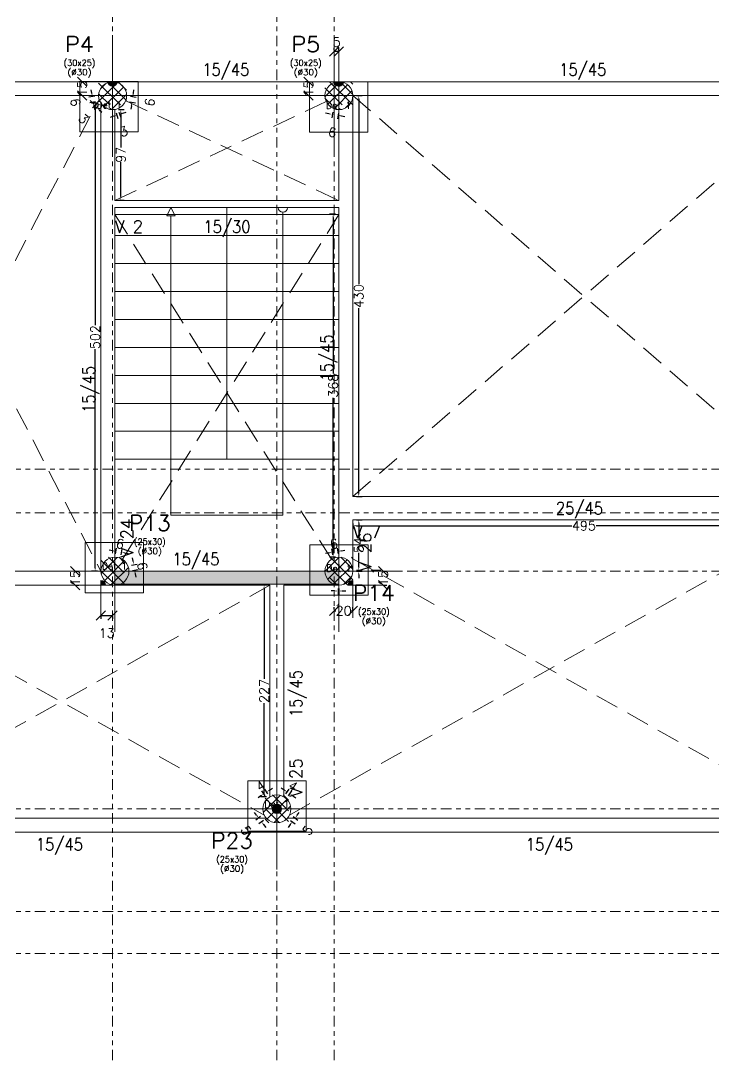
# Model space of a CAD drawing. Header units: metres. Extents: x 0 to 84, y 0 to 59.4.
# Drawn here: x 33.15 to 47.99, y 17 to 39.29 of the extents above; entities that cross this region are included whole.
import ezdxf
from ezdxf.enums import TextEntityAlignment as Align

# ---------------------------------------------------------------- set-up
doc = ezdxf.new("R2010")
doc.units = ezdxf.units.M
doc.linetypes.add('CYPE_RAYAPUNTOPUNTO', pattern=[0.45, 0.225, -0.075, 0, -0.075, 0, -0.075])
doc.linetypes.add('TRAZO_HUECO', pattern=[0.75, 0.5, -0.25])
doc.layers.get('0').update_dxf_attribs({"lineweight": 0})
for name, color, linetype, lineweight in [('COTA_COTAS', 2, 'Continuous', 0), ('COTA_FORMAS', 3, 'CYPE_RAYAPUNTOPUNTO', 0), ('COTA_TEXTO', 2, 'Continuous', 0), ('CSM_AREA', 5, 'Continuous', 0), ('CSM_LINHAS', 1, 'Continuous', 0), ('ESC_CONTORNO_DA_ESCADA', 3, 'Continuous', 0), ('ESC_DEGRAU', 2, 'Continuous', 0), ('ESC_GEOMETRIA_APOIO', 2, 'Continuous', 0), ('ESC_LINHA_CENTRAL', 9, 'Continuous', 0), ('LJ_SIMB_ABER', 7, 'Continuous', 0), ('PILAR_BETAO', 2, 'Continuous', 20), ('PILAR_DIM', 4, 'Continuous', 20), ('PILAR_EIXOS', 1, 'Continuous', 0), ('PILAR_HACH', 4, 'Continuous', 0), ('PILAR_REF', 3, 'Continuous', 20), ('PONTO_FIXO', 1, 'Continuous', 0), ('VIG_DIM_VIGAS', 3, 'Continuous', 15), ('VIG_FACES', 5, 'Continuous', 9), ('VIG_REF_VIGAS', 3, 'Continuous', 15)]:
    doc.layers.add(name, color=color, linetype=linetype, lineweight=lineweight)
doc.styles.add('CYPETXT', font='', dxfattribs={"height": 0.2})
doc.styles.add('CYPETXT_0.3', font='', dxfattribs={"height": 0.2})
doc.styles.get('CYPETXT').set_extended_font_data('romans')
doc.styles.get('CYPETXT_0.3').set_extended_font_data('romans')
doc.dimstyles.new('cype_arrow', dxfattribs={"dimtxt": 0.18, "dimasz": 0.075, "dimexe": 0.075, "dimexo": 0.075, "dimgap": 0, "dimtad": 0, "dimdec": 4, "dimzin": 0, "dimdsep": 46, "dimtxsty": 'CYPETXT_0.3', "dimcen": 0.09, "dimadec": 0, "dimazin": 0, "dimtfac": 1, "dimtdec": 4, "dimtofl": 0, "dimtmove": 2, "dimatfit": 3, "dimfxl": 1, "dimtolj": 1, "dimtzin": 0, "dimarcsym": 0})
doc.dimstyles.new('cype_oblique', dxfattribs={"dimtxt": 0.18, "dimasz": 0.18, "dimexe": 0.075, "dimexo": 0.075, "dimgap": 0, "dimtad": 0, "dimdec": 4, "dimzin": 0, "dimdsep": 46, "dimtxsty": 'CYPETXT_0.3', "dimblk": 'OBLIQUE', "dimtsz": 0.1, "dimcen": 0.09, "dimadec": 0, "dimazin": 0, "dimtfac": 1, "dimtdec": 4, "dimtofl": 0, "dimtmove": 2, "dimatfit": 3, "dimfxl": 1, "dimtolj": 1, "dimtzin": 0, "dimarcsym": 0})

# ---------------------------------------------------------------- blocks, each defined once
blk = doc.blocks.new('Eixos do pilar')
at = {"layer": 'PILAR_EIXOS'}
for p, q in [((0, -0.5), (0, 0.5)), ((-0.5, 0), (0.5, 0))]:
    blk.add_line(p, q, dxfattribs=at)
blk = doc.blocks.new('*D33')
at = {"layer": 'COTA_TEXTO', "color": 0, "lineweight": -2, "transparency": 16777216}
for p, q in [((35.112, 27.924), (35.038, 27.936)), ((35.177, 27.862), (35.198, 27.985)), ((35.297, 27.842), (35.318, 27.965)), ((35.38, 27.879), (35.454, 27.867))]:
    blk.add_line(p, q, dxfattribs=at)
at = {"layer": 'COTA_TEXTO', "color": 0, "transparency": 16777216}
for points in [[(35.114, 27.936), (35.11, 27.911), (35.186, 27.911)], [(35.382, 27.891), (35.377, 27.867), (35.306, 27.891)]]:
    blk.add_solid(points, dxfattribs=at)
at = {"layer": 'Defpoints', "color": 0, "transparency": 16777216}
for p in [(35.306, 27.891), (35.165, 27.788), (35.285, 27.768)]:
    blk.add_point(p, dxfattribs=at)
at = {"layer": 'COTA_TEXTO', "color": 0, "transparency": 16777216, "insert": (35.274, 28.075), "char_height": 0.2, "attachment_point": 5, "rotation": 350.5377, "style": 'CYPETXT_0.3'}
blk.add_mtext('\\A1;6', dxfattribs=at)
blk = doc.blocks.new('*D34')
at = {"layer": 'COTA_TEXTO', "color": 0, "lineweight": -2, "transparency": 16777216}
for p, q in [((35.556, 27.702), (35.544, 27.776)), ((35.519, 27.62), (35.642, 27.641)), ((35.539, 27.5), (35.662, 27.521)), ((35.601, 27.434), (35.613, 27.36))]:
    blk.add_line(p, q, dxfattribs=at)
at = {"layer": 'COTA_TEXTO', "color": 0, "transparency": 16777216}
for points in [[(35.568, 27.704), (35.544, 27.7), (35.568, 27.628)], [(35.613, 27.437), (35.588, 27.432), (35.588, 27.508)]]:
    blk.add_solid(points, dxfattribs=at)
at = {"layer": 'Defpoints', "color": 0, "transparency": 16777216}
for p in [(35.445, 27.608), (35.465, 27.488), (35.588, 27.508)]:
    blk.add_point(p, dxfattribs=at)
at = {"layer": 'COTA_TEXTO', "color": 0, "transparency": 16777216, "insert": (35.752, 27.597), "char_height": 0.2, "attachment_point": 5, "rotation": 279.4623, "style": 'CYPETXT_0.3'}
blk.add_mtext('\\A1;6', dxfattribs=at)
blk = doc.blocks.new('*D35')
at = {"layer": 'COTA_TEXTO', "color": 0, "lineweight": -2, "transparency": 16777216}
for p, q in [((39.75, 27.879), (39.676, 27.867)), ((39.833, 27.842), (39.812, 27.965)), ((39.953, 27.862), (39.932, 27.985)), ((40.018, 27.924), (40.092, 27.936))]:
    blk.add_line(p, q, dxfattribs=at)
at = {"layer": 'COTA_TEXTO', "color": 0, "transparency": 16777216}
for points in [[(39.748, 27.891), (39.753, 27.867), (39.824, 27.891)], [(40.016, 27.936), (40.02, 27.911), (39.944, 27.911)]]:
    blk.add_solid(points, dxfattribs=at)
at = {"layer": 'Defpoints', "color": 0, "transparency": 16777216}
for p in [(39.944, 27.911), (39.845, 27.768), (39.965, 27.788)]:
    blk.add_point(p, dxfattribs=at)
at = {"layer": 'COTA_TEXTO', "color": 0, "transparency": 16777216, "insert": (39.856, 28.075), "char_height": 0.2, "attachment_point": 5, "rotation": 9.4623, "style": 'CYPETXT_0.3'}
blk.add_mtext('\\A1;6', dxfattribs=at)
blk = doc.blocks.new('*D36')
at = {"layer": 'COTA_TEXTO', "color": 0, "lineweight": -2, "transparency": 16777216}
for p, q in [((39.89, 35.148), (39.765, 35.148)), ((39.84, 35.073), (39.84, 31.728)), ((39.84, 27.863), (39.84, 31.207)), ((39.89, 27.788), (39.765, 27.788))]:
    blk.add_line(p, q, dxfattribs=at)
at = {"layer": 'COTA_TEXTO', "color": 0, "transparency": 16777216}
for points in [[(39.828, 35.073), (39.853, 35.073), (39.84, 35.148)], [(39.828, 27.863), (39.853, 27.863), (39.84, 27.788)]]:
    blk.add_solid(points, dxfattribs=at)
at = {"layer": 'Defpoints', "color": 0, "transparency": 16777216}
for p in [(39.84, 35.148), (39.965, 35.148), (39.965, 27.788)]:
    blk.add_point(p, dxfattribs=at)
at = {"layer": 'COTA_TEXTO', "color": 0, "transparency": 16777216, "insert": (39.84, 31.468), "char_height": 0.2, "attachment_point": 5, "rotation": 90, "style": 'CYPETXT_0.3'}
blk.add_mtext('\\A1;368', dxfattribs=at)
blk = doc.blocks.new('*D61')
at = {"layer": 'COTA_TEXTO', "color": 0, "lineweight": -2, "transparency": 16777216}
for p, q in [((38.2, 22.253), (38.155, 22.313)), ((38.285, 22.223), (38.185, 22.148)), ((38.345, 22.143), (38.245, 22.068)), ((38.35, 22.053), (38.395, 21.993))]:
    blk.add_line(p, q, dxfattribs=at)
at = {"layer": 'COTA_TEXTO', "color": 0, "transparency": 16777216}
for points in [[(38.21, 22.26), (38.19, 22.245), (38.245, 22.193)], [(38.36, 22.06), (38.34, 22.045), (38.305, 22.113)]]:
    blk.add_solid(points, dxfattribs=at)
at = {"layer": 'Defpoints', "color": 0, "transparency": 16777216}
for p in [(38.245, 22.193), (38.345, 22.268), (38.405, 22.188)]:
    blk.add_point(p, dxfattribs=at)
at = {"layer": 'COTA_TEXTO', "color": 0, "transparency": 16777216, "insert": (37.973, 21.926), "char_height": 0.2, "attachment_point": 5, "rotation": 306.8699, "style": 'CYPETXT_0.3'}
blk.add_mtext('\\A1;5', dxfattribs=at)
blk = doc.blocks.new('*D62')
at = {"layer": 'COTA_TEXTO', "color": 0, "lineweight": -2, "transparency": 16777216}
for p, q in [((38.383, 22.67), (38.314, 22.774)), ((38.443, 22.71), (38.374, 22.814)), ((38.478, 22.794), (38.54, 22.835)), ((38.293, 22.67), (38.231, 22.629))]:
    blk.add_line(p, q, dxfattribs=at)
at = {"layer": 'COTA_TEXTO', "color": 0, "transparency": 16777216}
for points in [[(38.471, 22.804), (38.485, 22.783), (38.416, 22.752)], [(38.286, 22.681), (38.3, 22.66), (38.356, 22.712)]]:
    blk.add_solid(points, dxfattribs=at)
at = {"layer": 'Defpoints', "color": 0, "transparency": 16777216}
for p in [(38.416, 22.752), (38.425, 22.608), (38.485, 22.648)]:
    blk.add_point(p, dxfattribs=at)
at = {"layer": 'COTA_TEXTO', "color": 0, "transparency": 16777216, "insert": (38.289, 22.878), "char_height": 0.2, "attachment_point": 5, "rotation": 33.6901, "style": 'CYPETXT_0.3'}
blk.add_mtext('\\A1;4', dxfattribs=at)
blk = doc.blocks.new('*D63')
at = {"layer": 'COTA_TEXTO', "color": 0, "lineweight": -2, "transparency": 16777216}
for p, q in [((38.41, 27.188), (38.285, 27.188)), ((38.36, 27.113), (38.36, 25.181)), ((38.36, 22.723), (38.36, 24.655)), ((38.41, 22.648), (38.285, 22.648))]:
    blk.add_line(p, q, dxfattribs=at)
at = {"layer": 'COTA_TEXTO', "color": 0, "transparency": 16777216}
for points in [[(38.348, 27.113), (38.373, 27.113), (38.36, 27.188)], [(38.348, 22.723), (38.373, 22.723), (38.36, 22.648)]]:
    blk.add_solid(points, dxfattribs=at)
at = {"layer": 'Defpoints', "color": 0, "transparency": 16777216}
for p in [(38.36, 27.188), (38.485, 27.188), (38.485, 22.648)]:
    blk.add_point(p, dxfattribs=at)
at = {"layer": 'COTA_TEXTO', "color": 0, "transparency": 16777216, "insert": (38.36, 24.918), "char_height": 0.2, "attachment_point": 5, "rotation": 90, "style": 'CYPETXT_0.3'}
blk.add_mtext('\\A1;227', dxfattribs=at)
blk = doc.blocks.new('*D64')
at = {"layer": 'COTA_TEXTO', "color": 0, "lineweight": -2, "transparency": 16777216}
for p, q in [((40.39, 27.582895), (40.39, 27.657895)), ((40.34, 27.507895), (40.465, 27.507895)), ((40.34, 27.487895), (40.465, 27.487895)), ((40.39, 27.412895), (40.39, 27.337895))]:
    blk.add_line(p, q, dxfattribs=at)
at = {"layer": 'COTA_TEXTO', "color": 0, "transparency": 16777216}
for points in [[(40.3775, 27.582895), (40.4025, 27.582895), (40.39, 27.507895)], [(40.3775, 27.412895), (40.4025, 27.412895), (40.39, 27.487895)]]:
    blk.add_solid(points, dxfattribs=at)
at = {"layer": 'Defpoints', "color": 0, "transparency": 16777216}
for p in [(40.265, 27.507895), (40.265, 27.487895), (40.39, 27.487895)]:
    blk.add_point(p, dxfattribs=at)
at = {"layer": 'COTA_TEXTO', "color": 0, "transparency": 16777216, "insert": (40.765, 27.497895), "char_height": 0.2, "attachment_point": 5, "rotation": 90, "style": 'CYPETXT_0.3'}
blk.add_mtext('\\A1;1', dxfattribs=at)
blk = doc.blocks.new('*D65')
at = {"layer": 'COTA_TEXTO', "color": 0, "lineweight": -2, "transparency": 16777216}
for p, q in [((39.87, 27.062895), (39.795, 27.062895)), ((39.945, 27.112895), (39.945, 26.987895)), ((39.965, 27.112895), (39.965, 26.987895)), ((40.04, 27.062895), (40.115, 27.062895))]:
    blk.add_line(p, q, dxfattribs=at)
at = {"layer": 'COTA_TEXTO', "color": 0, "transparency": 16777216}
for points in [[(39.87, 27.075395), (39.87, 27.050395), (39.945, 27.062895)], [(40.04, 27.075395), (40.04, 27.050395), (39.965, 27.062895)]]:
    blk.add_solid(points, dxfattribs=at)
at = {"layer": 'Defpoints', "color": 0, "transparency": 16777216}
for p in [(39.945, 27.187895), (39.945, 27.062895), (39.965, 27.187895)]:
    blk.add_point(p, dxfattribs=at)
at = {"layer": 'COTA_TEXTO', "color": 0, "transparency": 16777216, "insert": (39.955, 26.687895), "char_height": 0.2, "attachment_point": 5, "style": 'CYPETXT_0.3'}
blk.add_mtext('\\A1;1', dxfattribs=at)
blk = doc.blocks.new('*D66')
at = {"layer": 'COTA_TEXTO', "color": 0, "lineweight": -2, "transparency": 16777216}
for p, q in [((38.792, 22.794), (38.73, 22.835)), ((38.827, 22.71), (38.896, 22.814)), ((38.887, 22.67), (38.956, 22.774)), ((38.977, 22.67), (39.039, 22.629))]:
    blk.add_line(p, q, dxfattribs=at)
at = {"layer": 'COTA_TEXTO', "color": 0, "transparency": 16777216}
for points in [[(38.799, 22.804), (38.785, 22.783), (38.854, 22.752)], [(38.984, 22.681), (38.97, 22.66), (38.914, 22.712)]]:
    blk.add_solid(points, dxfattribs=at)
at = {"layer": 'Defpoints', "color": 0, "transparency": 16777216}
for p in [(38.785, 22.648), (38.845, 22.608), (38.914, 22.712)]:
    blk.add_point(p, dxfattribs=at)
at = {"layer": 'COTA_TEXTO', "color": 0, "transparency": 16777216, "insert": (38.981, 22.878), "char_height": 0.2, "attachment_point": 5, "rotation": 326.3099, "style": 'CYPETXT_0.3'}
blk.add_mtext('\\A1;4', dxfattribs=at)
blk = doc.blocks.new('*D67')
at = {"layer": 'COTA_TEXTO', "color": 0, "lineweight": -2, "transparency": 16777216}
for p, q in [((39.07, 22.253), (39.115, 22.313)), ((38.925, 22.143), (39.025, 22.068)), ((38.985, 22.223), (39.085, 22.148)), ((38.92, 22.053), (38.875, 21.993))]:
    blk.add_line(p, q, dxfattribs=at)
at = {"layer": 'COTA_TEXTO', "color": 0, "transparency": 16777216}
for points in [[(38.91, 22.06), (38.93, 22.045), (38.965, 22.113)], [(39.06, 22.26), (39.08, 22.245), (39.025, 22.193)]]:
    blk.add_solid(points, dxfattribs=at)
at = {"layer": 'Defpoints', "color": 0, "transparency": 16777216}
for p in [(38.865, 22.188), (38.925, 22.268), (38.965, 22.113)]:
    blk.add_point(p, dxfattribs=at)
at = {"layer": 'COTA_TEXTO', "color": 0, "transparency": 16777216, "insert": (39.297, 21.926), "char_height": 0.2, "attachment_point": 5, "rotation": 53.1301, "style": 'CYPETXT_0.3'}
blk.add_mtext('\\A1;5', dxfattribs=at)
blk = doc.blocks.new('*D68')
at = {"layer": 'COTA_TEXTO', "color": 0, "lineweight": -2, "transparency": 16777216}
for p, q in [((40.265, 28.513), (40.265, 28.388)), ((40.34, 28.463), (44.953, 28.463)), ((50.09, 28.463), (45.477, 28.463)), ((50.165, 28.513), (50.165, 28.388))]:
    blk.add_line(p, q, dxfattribs=at)
at = {"layer": 'COTA_TEXTO', "color": 0, "transparency": 16777216}
for points in [[(40.34, 28.475), (40.34, 28.45), (40.265, 28.463)], [(50.09, 28.475), (50.09, 28.45), (50.165, 28.463)]]:
    blk.add_solid(points, dxfattribs=at)
at = {"layer": 'Defpoints', "color": 0, "transparency": 16777216}
for p in [(40.265, 28.588), (50.165, 28.588), (40.265, 28.463)]:
    blk.add_point(p, dxfattribs=at)
at = {"layer": 'COTA_TEXTO', "color": 0, "transparency": 16777216, "insert": (45.215, 28.463), "char_height": 0.2, "attachment_point": 5, "style": 'CYPETXT_0.3'}
blk.add_mtext('\\A1;495', dxfattribs=at)
blk = doc.blocks.new('*D69')
at = {"layer": 'COTA_TEXTO', "color": 0, "lineweight": -2, "transparency": 16777216}
for p, q in [((40.34, 28.588), (40.465, 28.588)), ((40.39, 28.513), (40.39, 28.216)), ((40.39, 27.583), (40.39, 27.88)), ((40.34, 27.508), (40.465, 27.508))]:
    blk.add_line(p, q, dxfattribs=at)
at = {"layer": 'COTA_TEXTO', "color": 0, "transparency": 16777216}
for points in [[(40.378, 28.513), (40.403, 28.513), (40.39, 28.588)], [(40.378, 27.583), (40.403, 27.583), (40.39, 27.508)]]:
    blk.add_solid(points, dxfattribs=at)
at = {"layer": 'Defpoints', "color": 0, "transparency": 16777216}
for p in [(40.265, 28.588), (40.265, 27.508), (40.39, 27.508)]:
    blk.add_point(p, dxfattribs=at)
at = {"layer": 'COTA_TEXTO', "color": 0, "transparency": 16777216, "insert": (40.39, 28.048), "char_height": 0.2, "attachment_point": 5, "rotation": 90, "style": 'CYPETXT_0.3'}
blk.add_mtext('\\A1;54', dxfattribs=at)
blk = doc.blocks.new('*D105')
at = {"layer": 'COTA_TEXTO', "color": 0, "lineweight": -2, "transparency": 16777216}
for p, q in [((34.684, 37.533), (34.631, 37.586)), ((34.772, 37.515), (34.684, 37.426)), ((34.812, 37.475), (34.724, 37.386)), ((34.83, 37.386), (34.883, 37.333))]:
    blk.add_line(p, q, dxfattribs=at)
at = {"layer": 'COTA_TEXTO', "color": 0, "transparency": 16777216}
for points in [[(34.692, 37.541), (34.675, 37.524), (34.737, 37.48)], [(34.838, 37.395), (34.821, 37.378), (34.777, 37.44)]]:
    blk.add_solid(points, dxfattribs=at)
at = {"layer": 'Defpoints', "color": 0, "transparency": 16777216}
for p in [(34.737, 37.48), (34.825, 37.568), (34.865, 37.528)]:
    blk.add_point(p, dxfattribs=at)
at = {"layer": 'COTA_TEXTO', "color": 0, "transparency": 16777216, "insert": (34.489, 37.192), "char_height": 0.2, "attachment_point": 5, "rotation": 315, "style": 'CYPETXT_0.3'}
blk.add_mtext('\\A1;3', dxfattribs=at)
blk = doc.blocks.new('*D106')
at = {"layer": 'COTA_TEXTO', "color": 0, "lineweight": -2, "transparency": 16777216}
for p, q in [((34.669, 37.741), (34.657, 37.815)), ((34.731, 37.676), (34.608, 37.655)), ((34.751, 37.556), (34.628, 37.535)), ((34.714, 37.473), (34.726, 37.399))]:
    blk.add_line(p, q, dxfattribs=at)
at = {"layer": 'COTA_TEXTO', "color": 0, "transparency": 16777216}
for points in [[(34.682, 37.743), (34.657, 37.739), (34.682, 37.667)], [(34.726, 37.475), (34.702, 37.471), (34.702, 37.547)]]:
    blk.add_solid(points, dxfattribs=at)
at = {"layer": 'Defpoints', "color": 0, "transparency": 16777216}
for p in [(34.805, 37.688), (34.682, 37.667), (34.825, 37.568)]:
    blk.add_point(p, dxfattribs=at)
at = {"layer": 'COTA_TEXTO', "color": 0, "transparency": 16777216, "insert": (34.319, 37.545), "char_height": 0.2, "attachment_point": 5, "rotation": 279.4623, "style": 'CYPETXT_0.3'}
blk.add_mtext('\\A1;6', dxfattribs=at)
blk = doc.blocks.new('*D109')
at = {"layer": 'COTA_TEXTO', "color": 0, "lineweight": -2, "transparency": 16777216}
for p, q in [((34.79, 37.528), (34.665, 37.528)), ((34.74, 37.453), (34.74, 32.767)), ((34.74, 27.563), (34.74, 32.248)), ((34.79, 27.488), (34.665, 27.488))]:
    blk.add_line(p, q, dxfattribs=at)
at = {"layer": 'COTA_TEXTO', "color": 0, "transparency": 16777216}
for points in [[(34.728, 37.453), (34.753, 37.453), (34.74, 37.528)], [(34.728, 27.563), (34.753, 27.563), (34.74, 27.488)]]:
    blk.add_solid(points, dxfattribs=at)
at = {"layer": 'Defpoints', "color": 0, "transparency": 16777216}
for p in [(34.74, 37.528), (34.865, 37.528), (34.865, 27.488)]:
    blk.add_point(p, dxfattribs=at)
at = {"layer": 'COTA_TEXTO', "color": 0, "transparency": 16777216, "insert": (34.74, 32.508), "char_height": 0.2, "attachment_point": 5, "rotation": 90, "style": 'CYPETXT_0.3'}
blk.add_mtext('\\A1;502', dxfattribs=at)
blk = doc.blocks.new('*D110')
at = {"layer": 'COTA_TEXTO', "color": 0, "lineweight": -2, "transparency": 16777216}
for p, q in [((35.561, 37.741), (35.573, 37.815)), ((35.479, 37.556), (35.602, 37.535)), ((35.499, 37.676), (35.622, 37.655)), ((35.516, 37.473), (35.504, 37.399))]:
    blk.add_line(p, q, dxfattribs=at)
at = {"layer": 'COTA_TEXTO', "color": 0, "transparency": 16777216}
for points in [[(35.548, 37.743), (35.573, 37.739), (35.548, 37.667)], [(35.504, 37.475), (35.528, 37.471), (35.528, 37.547)]]:
    blk.add_solid(points, dxfattribs=at)
at = {"layer": 'Defpoints', "color": 0, "transparency": 16777216}
for p in [(35.425, 37.688), (35.405, 37.568), (35.528, 37.547)]:
    blk.add_point(p, dxfattribs=at)
at = {"layer": 'COTA_TEXTO', "color": 0, "transparency": 16777216, "insert": (35.911, 37.545), "char_height": 0.2, "attachment_point": 5, "rotation": 80.5377, "style": 'CYPETXT_0.3'}
blk.add_mtext('\\A1;6', dxfattribs=at)
blk = doc.blocks.new('*D111')
at = {"layer": 'COTA_TEXTO', "color": 0, "lineweight": -2, "transparency": 16777216}
for p, q in [((35.133, 37.246), (35.062, 37.222)), ((35.189, 37.317), (35.228, 37.198)), ((35.249, 37.337), (35.288, 37.218)), ((35.336, 37.313), (35.407, 37.337))]:
    blk.add_line(p, q, dxfattribs=at)
at = {"layer": 'COTA_TEXTO', "color": 0, "transparency": 16777216}
for points in [[(35.129, 37.257), (35.137, 37.234), (35.205, 37.269)], [(35.332, 37.325), (35.34, 37.301), (35.265, 37.289)]]:
    blk.add_solid(points, dxfattribs=at)
at = {"layer": 'Defpoints', "color": 0, "transparency": 16777216}
for p in [(35.165, 37.388), (35.205, 37.269), (35.225, 37.408)]:
    blk.add_point(p, dxfattribs=at)
at = {"layer": 'COTA_TEXTO', "color": 0, "transparency": 16777216, "insert": (35.354, 36.921), "char_height": 0.2, "attachment_point": 5, "rotation": 18.4349, "style": 'CYPETXT_0.3'}
blk.add_mtext('\\A1;3', dxfattribs=at)
blk = doc.blocks.new('*D112')
at = {"layer": 'COTA_TEXTO', "color": 0, "lineweight": -2, "transparency": 16777216}
for p, q in [((39.75, 37.297), (39.676, 37.309)), ((39.833, 37.334), (39.812, 37.211)), ((39.953, 37.314), (39.932, 37.191)), ((40.018, 37.252), (40.092, 37.24))]:
    blk.add_line(p, q, dxfattribs=at)
at = {"layer": 'COTA_TEXTO', "color": 0, "transparency": 16777216}
for points in [[(39.753, 37.309), (39.748, 37.285), (39.824, 37.285)], [(40.02, 37.265), (40.016, 37.24), (39.944, 37.265)]]:
    blk.add_solid(points, dxfattribs=at)
at = {"layer": 'Defpoints', "color": 0, "transparency": 16777216}
for p in [(39.824, 37.285), (39.845, 37.408), (39.965, 37.388)]:
    blk.add_point(p, dxfattribs=at)
at = {"layer": 'COTA_TEXTO', "color": 0, "transparency": 16777216, "insert": (39.822, 36.902), "char_height": 0.2, "attachment_point": 5, "rotation": 350.5377, "style": 'CYPETXT_0.3'}
blk.add_mtext('\\A1;6', dxfattribs=at)
blk = doc.blocks.new('*D113')
at = {"layer": 'COTA_TEXTO', "color": 0, "lineweight": -2, "transparency": 16777216}
for p, q in [((35.24, 37.388), (35.365, 37.388)), ((35.29, 37.313), (35.29, 36.578)), ((35.29, 35.523), (35.29, 36.258)), ((35.24, 35.448), (35.365, 35.448))]:
    blk.add_line(p, q, dxfattribs=at)
at = {"layer": 'COTA_TEXTO', "color": 0, "transparency": 16777216}
for points in [[(35.278, 37.313), (35.303, 37.313), (35.29, 37.388)], [(35.278, 35.523), (35.303, 35.523), (35.29, 35.448)]]:
    blk.add_solid(points, dxfattribs=at)
at = {"layer": 'Defpoints', "color": 0, "transparency": 16777216}
for p in [(35.165, 37.388), (35.165, 35.448), (35.29, 35.448)]:
    blk.add_point(p, dxfattribs=at)
at = {"layer": 'COTA_TEXTO', "color": 0, "transparency": 16777216, "insert": (35.29, 36.418), "char_height": 0.2, "attachment_point": 5, "rotation": 90, "style": 'CYPETXT_0.3'}
blk.add_mtext('\\A1;97', dxfattribs=at)
blk = doc.blocks.new('*D116')
at = {"layer": 'COTA_TEXTO', "color": 0, "lineweight": -2, "transparency": 16777216}
for p, q in [((40.34, 37.688), (40.465, 37.688)), ((40.39, 37.613), (40.39, 33.65)), ((40.39, 29.163), (40.39, 33.126)), ((40.34, 29.088), (40.465, 29.088))]:
    blk.add_line(p, q, dxfattribs=at)
at = {"layer": 'COTA_TEXTO', "color": 0, "transparency": 16777216}
for points in [[(40.378, 37.613), (40.403, 37.613), (40.39, 37.688)], [(40.378, 29.163), (40.403, 29.163), (40.39, 29.088)]]:
    blk.add_solid(points, dxfattribs=at)
at = {"layer": 'Defpoints', "color": 0, "transparency": 16777216}
for p in [(40.265, 37.688), (40.265, 29.088), (40.39, 29.088)]:
    blk.add_point(p, dxfattribs=at)
at = {"layer": 'COTA_TEXTO', "color": 0, "transparency": 16777216, "insert": (40.39, 33.388), "char_height": 0.2, "attachment_point": 5, "rotation": 90, "style": 'CYPETXT_0.3'}
blk.add_mtext('\\A1;430', dxfattribs=at)
blk = doc.blocks.new('Ponto fixo face')
at = {"layer": 'PONTO_FIXO'}
h = blk.add_hatch(color=256, dxfattribs=at)
edge = h.paths.add_edge_path(flags=0)
edge.add_line((0, 0), (0.001, 0))
edge.add_arc((0, 0), 0.001, 0, 180)
edge.add_line((-0.001, 0), (0, 0))
for p, q in [((-0.001, 0), (0, 0)), ((0, 0), (0.001, 0))]:
    blk.add_line(p, q, dxfattribs=at)
blk.add_arc((0, 0), 0.001, 0, 180, dxfattribs=at)
blk = doc.blocks.new('*D161')
at = {"layer": 'COTA_COTAS', "color": 0, "lineweight": -2, "transparency": 16777216}
for p, q in [((34.565, 37.888), (34.365, 38.088)), ((34.44, 37.988), (34.39, 37.988)), ((34.465, 37.988), (34.465, 37.988)), ((34.565, 37.588), (34.365, 37.788)), ((34.44, 37.688), (34.39, 37.688)), ((34.465, 37.688), (34.465, 37.688))]:
    blk.add_line(p, q, dxfattribs=at)
at = {"layer": 'Defpoints', "color": 0, "transparency": 16777216}
for p in [(34.515, 37.988), (34.465, 37.688), (34.515, 37.688)]:
    blk.add_point(p, dxfattribs=at)
at = {"layer": 'COTA_COTAS', "color": 0, "transparency": 16777216, "insert": (34.465, 37.838), "char_height": 0.2, "attachment_point": 5, "rotation": 90, "style": 'CYPETXT_0.3'}
blk.add_mtext('\\A1;15', dxfattribs=at)
blk = doc.blocks.new('_OBLIQUE')
at = {"color": 0, "linetype": 'ByBlock', "lineweight": -2}
blk.add_line((-0.5, -0.5), (0.5, 0.5), dxfattribs=at)
blk = doc.blocks.new('*D162')
at = {"layer": 'COTA_COTAS', "color": 0, "lineweight": -2, "transparency": 16777216}
for p, q in [((39.765, 38.537895), (39.965, 38.737895)), ((39.865, 38.537895), (40.065, 38.737895)), ((39.865, 38.662895), (39.865, 38.712895)), ((39.965, 38.637895), (39.865, 38.637895)), ((39.965, 38.662895), (39.965, 38.712895))]:
    blk.add_line(p, q, dxfattribs=at)
at = {"layer": 'Defpoints', "color": 0, "transparency": 16777216}
for p in [(39.865, 38.637895), (39.865, 38.587895), (39.965, 38.587895)]:
    blk.add_point(p, dxfattribs=at)
at = {"layer": 'COTA_COTAS', "color": 0, "transparency": 16777216, "insert": (39.915, 38.837895), "char_height": 0.2, "attachment_point": 5, "style": 'CYPETXT_0.3'}
blk.add_mtext('\\A1;5', dxfattribs=at)
blk = doc.blocks.new('*D163')
at = {"layer": 'COTA_COTAS', "color": 0, "lineweight": -2, "transparency": 16777216}
for p, q in [((39.415, 37.888), (39.215, 38.088)), ((39.29, 37.988), (39.24, 37.988)), ((39.315, 37.988), (39.315, 37.988)), ((39.415, 37.588), (39.215, 37.788)), ((39.29, 37.688), (39.24, 37.688)), ((39.315, 37.688), (39.315, 37.688))]:
    blk.add_line(p, q, dxfattribs=at)
at = {"layer": 'Defpoints', "color": 0, "transparency": 16777216}
for p in [(39.365, 37.988), (39.315, 37.688), (39.365, 37.688)]:
    blk.add_point(p, dxfattribs=at)
at = {"layer": 'COTA_COTAS', "color": 0, "transparency": 16777216, "insert": (39.315, 37.838), "char_height": 0.2, "attachment_point": 5, "rotation": 90, "style": 'CYPETXT_0.3'}
blk.add_mtext('\\A1;15', dxfattribs=at)
blk = doc.blocks.new('Ponto fixo Centro')
at = {"layer": 'PONTO_FIXO'}
h = blk.add_hatch(color=256, dxfattribs=at)
edge = h.paths.add_edge_path(flags=0)
edge.add_arc((0, 0), 0.001, 0, 360)
blk.add_circle((0, 0), 0.001, dxfattribs=at)
blk = doc.blocks.new('Ponto fixo Cantos')
at = {"layer": 'PONTO_FIXO'}
h = blk.add_hatch(color=256, dxfattribs=at)
edge = h.paths.add_edge_path(flags=0)
edge.add_line((0, 0), (0.001, 0))
edge.add_arc((0, 0), 0.001, 0, 90)
edge.add_line((0, 0.001), (0, 0))
for p, q in [((0, 0.001), (0, 0)), ((0, 0), (0.001, 0))]:
    blk.add_line(p, q, dxfattribs=at)
blk.add_arc((0, 0), 0.001, 0, 90, dxfattribs=at)
blk = doc.blocks.new('*D181')
at = {"layer": 'COTA_COTAS', "color": 0, "lineweight": -2, "transparency": 16777216}
for p, q in [((34.765, 26.438), (34.965, 26.638)), ((34.865, 26.538), (35.115, 26.538)), ((35.015, 26.438), (35.215, 26.638)), ((34.865, 26.513), (34.865, 26.463)), ((35.115, 26.513), (35.115, 26.463))]:
    blk.add_line(p, q, dxfattribs=at)
at = {"layer": 'Defpoints', "color": 0, "transparency": 16777216}
for p in [(34.865, 26.588), (35.115, 26.588), (35.115, 26.538)]:
    blk.add_point(p, dxfattribs=at)
at = {"layer": 'COTA_COTAS', "color": 0, "transparency": 16777216, "insert": (34.99, 26.16), "char_height": 0.2, "attachment_point": 5, "style": 'CYPETXT_0.3'}
blk.add_mtext('\\A1;13', dxfattribs=at)
blk = doc.blocks.new('*D182')
at = {"layer": 'COTA_COTAS', "color": 0, "lineweight": -2, "transparency": 16777216}
for p, q in [((34.415, 27.388), (34.215, 27.588)), ((34.315, 27.488), (34.315, 27.488)), ((34.34, 27.488), (34.39, 27.488)), ((34.415, 27.088), (34.215, 27.288)), ((34.315, 27.188), (34.315, 27.188)), ((34.34, 27.188), (34.39, 27.188))]:
    blk.add_line(p, q, dxfattribs=at)
at = {"layer": 'Defpoints', "color": 0, "transparency": 16777216}
for p in [(34.265, 27.488), (34.315, 27.488), (34.265, 27.188)]:
    blk.add_point(p, dxfattribs=at)
at = {"layer": 'COTA_COTAS', "color": 0, "transparency": 16777216, "insert": (34.315, 27.338), "char_height": 0.2, "attachment_point": 5, "rotation": 90, "style": 'CYPETXT_0.3'}
blk.add_mtext('\\A1;15', dxfattribs=at)
blk = doc.blocks.new('*D183')
at = {"layer": 'COTA_COTAS', "color": 0, "lineweight": -2, "transparency": 16777216}
for p, q in [((39.765, 26.538), (39.965, 26.738)), ((39.865, 26.663), (39.865, 26.713)), ((39.865, 26.638), (39.899, 26.638)), ((40.165, 26.538), (40.365, 26.738)), ((40.265, 26.638), (40.231, 26.638)), ((40.265, 26.663), (40.265, 26.713))]:
    blk.add_line(p, q, dxfattribs=at)
at = {"layer": 'Defpoints', "color": 0, "transparency": 16777216}
for p in [(39.865, 26.638), (39.865, 26.588), (40.265, 26.588)]:
    blk.add_point(p, dxfattribs=at)
at = {"layer": 'COTA_COTAS', "color": 0, "transparency": 16777216, "insert": (40.065, 26.638), "char_height": 0.2, "attachment_point": 5, "style": 'CYPETXT_0.3'}
blk.add_mtext('\\A1;20', dxfattribs=at)
blk = doc.blocks.new('*D184')
at = {"layer": 'COTA_COTAS', "color": 0, "lineweight": -2, "transparency": 16777216}
for p, q in [((41.015, 27.388), (40.815, 27.588)), ((40.915, 27.488), (40.915, 27.488)), ((40.94, 27.488), (40.99, 27.488)), ((41.015, 27.088), (40.815, 27.288)), ((40.915, 27.188), (40.915, 27.188)), ((40.94, 27.188), (40.99, 27.188))]:
    blk.add_line(p, q, dxfattribs=at)
at = {"layer": 'Defpoints', "color": 0, "transparency": 16777216}
for p in [(40.865, 27.488), (40.915, 27.488), (40.865, 27.188)]:
    blk.add_point(p, dxfattribs=at)
at = {"layer": 'COTA_COTAS', "color": 0, "transparency": 16777216, "insert": (40.915, 27.338), "char_height": 0.2, "attachment_point": 5, "rotation": 90, "style": 'CYPETXT_0.3'}
blk.add_mtext('\\A1;15', dxfattribs=at)

msp = doc.modelspace()

# ---------------------------------------------------------------- hatches: boundary and pattern name
at = {"layer": 'ESC_GEOMETRIA_APOIO', "true_color": 0xffe6e6}
for points in [[(35.165, 27.4879), (35.165, 27.2079), (37.565, 27.2079), (37.565, 27.4879)], [(37.565, 27.4879), (37.565, 27.2079), (39.965, 27.2079), (39.965, 27.4879)]]:
    msp.add_hatch(color=7, dxfattribs=at).paths.add_polyline_path(points, flags=0)

# ---------------------------------------------------------------- linework, layer by layer
at = {"layer": 'COTA_COTAS'}
for p, q in [((39.965, 37.98789), (39.965, 38.68789)), ((35.115, 37.98789), (34.415, 37.98789)), ((39.965, 37.98789), (39.265, 37.98789)), ((34.865, 27.1879), (34.165, 27.1879)), ((34.865, 27.1879), (34.865, 26.4879)), ((40.265, 27.1879), (40.265, 26.4879)), ((40.265, 27.1879), (40.965, 27.1879))]:
    msp.add_line(p, q, dxfattribs=at)
at = {"layer": 'COTA_FORMAS'}
for p, q in [((35.115, 16.99789), (35.115, 40.9879)), ((38.635, 16.99789), (38.635, 40.9879)), ((39.865, 16.99789), (39.865, 40.9879)), ((2.275, 37.68789), (82.265, 37.68789)), ((2.275, 29.67589), (82.265, 29.67589)), ((2.275, 28.7379), (82.265, 28.7379)), ((2.275, 27.4879), (82.265, 27.4879)), ((2.275, 22.38789), (82.265, 22.38789)), ((2.275, 20.1879), (82.265, 20.1879)), ((2.275, 19.28789), (82.265, 19.28789))]:
    msp.add_line(p, q, dxfattribs=at)
at = {"layer": 'CSM_AREA', "lineweight": 9}
for points in [[(34.415, 36.90989), (35.665, 36.90989), (35.665, 37.99189), (34.415, 37.99189), (34.415, 36.90989)], [(39.333, 36.9019), (40.583, 36.9019), (40.583, 37.9839), (39.333, 37.9839), (39.333, 36.9019)], [(34.529, 27.0199), (35.779, 27.0199), (35.779, 28.10189), (34.529, 28.10189), (34.529, 27.0199)], [(39.341, 26.97189), (40.591, 26.97189), (40.591, 28.0539), (39.341, 28.0539), (39.341, 26.97189)], [(38.011, 21.9119), (39.261, 21.9119), (39.261, 22.99389), (38.011, 22.99389), (38.011, 21.9119)]]:
    msp.add_lwpolyline(points, close=True, dxfattribs=at)
at = {"layer": 'CSM_LINHAS', "lineweight": 9}
for p, q in [((35.115, 37.68789), (35.115, 38.98789)), ((39.865, 37.68789), (39.865, 38.98789)), ((35.115, 37.68789), (33.815, 37.68789)), ((35.115, 37.68789), (36.415, 37.68789)), ((35.115, 37.68789), (35.115, 36.38789)), ((39.865, 37.68789), (38.565, 37.68789)), ((39.865, 37.68789), (41.165, 37.68789)), ((39.865, 37.68789), (39.865, 36.38789)), ((35.165, 27.4879), (35.165, 28.7879)), ((39.965, 27.4879), (39.965, 28.7879)), ((35.165, 27.4879), (33.865, 27.4879)), ((35.165, 27.4879), (36.465, 27.4879)), ((35.165, 27.4879), (35.165, 26.1879)), ((39.965, 27.4879), (38.665, 27.4879)), ((39.965, 27.4879), (41.265, 27.4879)), ((39.965, 27.4879), (39.965, 26.1879)), ((38.635, 22.38789), (38.635, 23.68789)), ((38.635, 22.38789), (37.335, 22.38789)), ((38.635, 22.38789), (39.935, 22.38789)), ((38.635, 22.38789), (38.635, 21.08789)), ((13.7729, 21.88789), (80.265, 21.88789))]:
    msp.add_line(p, q, dxfattribs=at)
at = {"layer": 'ESC_CONTORNO_DA_ESCADA'}
for p, q in [((35.165, 29.8879), (35.165, 35.2879)), ((37.565, 35.2879), (37.565, 29.8879)), ((37.565, 29.8879), (37.565, 35.2879)), ((39.965, 35.2879), (39.965, 29.8879)), ((39.965, 27.4879), (39.965, 29.8879))]:
    msp.add_line(p, q, dxfattribs=at)
for points in [[(35.165, 29.8879), (35.165, 27.4879), (35.165, 27.2079), (37.565, 27.2079)], [(37.565, 27.2079), (39.965, 27.2079), (39.965, 27.4879)]]:
    msp.add_lwpolyline(points, dxfattribs=at)
at = {"layer": 'ESC_DEGRAU'}
for p, q in [((37.565, 35.2879), (35.165, 35.2879)), ((37.565, 35.2879), (39.965, 35.2879)), ((37.565, 34.6879), (35.165, 34.6879)), ((37.565, 34.6879), (39.965, 34.6879)), ((37.565, 34.0879), (35.165, 34.0879)), ((37.565, 34.0879), (39.965, 34.0879)), ((37.565, 33.4879), (35.165, 33.4879)), ((37.565, 33.4879), (39.965, 33.4879)), ((37.565, 32.8879), (35.165, 32.8879)), ((37.565, 32.8879), (39.965, 32.8879)), ((37.565, 32.2879), (35.165, 32.2879)), ((37.565, 32.2879), (39.965, 32.2879)), ((37.565, 31.6879), (35.165, 31.6879)), ((37.565, 31.6879), (39.965, 31.6879)), ((37.565, 31.0879), (35.165, 31.0879)), ((37.565, 31.0879), (39.965, 31.0879)), ((37.565, 30.4879), (35.165, 30.4879)), ((37.565, 30.4879), (39.965, 30.4879)), ((37.565, 29.8879), (35.165, 29.8879)), ((37.565, 29.8879), (39.965, 29.8879))]:
    msp.add_line(p, q, dxfattribs=at)
at = {"layer": 'ESC_GEOMETRIA_APOIO'}
for p, q in [((35.165, 27.4879), (37.565, 27.4879)), ((37.565, 27.4879), (39.965, 27.4879))]:
    msp.add_line(p, q, dxfattribs=at)
at = {"layer": 'ESC_LINHA_CENTRAL'}
msp.add_lwpolyline([(36.275, 35.1079), (36.365, 35.2879), (36.455, 35.1079), (36.275, 35.1079)], close=True, dxfattribs=at)
msp.add_lwpolyline([(38.765, 35.1879), (38.765, 29.8879), (38.765, 28.6879), (37.565, 28.6879), (36.365, 28.6879), (36.365, 29.8879), (36.365, 35.1079)], dxfattribs=at)
msp.add_arc((38.765, 35.2879), 0.1, 180, 0, dxfattribs=at)
at = {"layer": 'LJ_SIMB_ABER', "linetype": 'TRAZO_HUECO'}
for p, q in [((40.265, 37.68788), (50.165, 29.08789)), ((29.565, 27.4879), (34.82459, 37.61013)), ((29.5989, 37.62266), (34.865, 27.4879)), ((35.165, 35.4379), (39.69026, 37.55909)), ((35.39905, 37.57817), (39.965, 35.4379)), ((40.265, 29.08789), (50.11735, 37.64649)), ((35.165, 35.1379), (39.80549, 27.74212)), ((35.32451, 27.74212), (39.965, 35.1379)), ((38.90863, 22.25742), (50.165, 28.58789)), ((40.265, 27.75556), (50.165, 22.18789)), ((29.54217, 22.18789), (38.485, 27.1879)), ((29.565, 27.17513), (38.36181, 22.25677))]:
    msp.add_line(p, q, dxfattribs=at)
at = {"layer": 'PILAR_BETAO'}
for centre in [(35.115, 37.68789), (39.965, 37.68789), (35.165, 27.4879), (39.965, 27.4879), (38.635, 22.38789)]:
    msp.add_circle(centre, 0.3, dxfattribs=at)
at = {"layer": 'PILAR_HACH'}
for p, q in [((35.28389, 37.4879), (34.815, 37.95679)), ((34.83443, 37.58588), (35.21701, 37.96847)), ((34.85754, 37.83526), (34.96763, 37.94536)), ((35.415, 37.58306), (35.01017, 37.98789)), ((35.415, 37.80933), (35.23644, 37.98789)), ((39.66817, 37.66787), (39.98503, 37.98472)), ((39.73022, 37.50364), (40.14926, 37.92268)), ((40.26192, 37.4879), (39.76192, 37.98789)), ((40.265, 37.71109), (39.9882, 37.98789)), ((40.265, 37.93737), (40.21447, 37.98789)), ((35.05762, 37.4879), (34.815, 37.73051)), ((34.92934, 37.45452), (35.34838, 37.87356)), ((35.09255, 37.39145), (35.41144, 37.71035)), ((40.03565, 37.4879), (39.665, 37.85854)), ((39.86112, 37.40827), (40.24462, 37.79177)), ((34.83134, 37.4879), (34.815, 37.50424)), ((39.80938, 37.4879), (39.665, 37.63227)), ((40.10663, 37.42751), (40.22539, 37.54626)), ((35.365, 27.22445), (34.865, 27.72445)), ((34.87235, 27.44147), (35.21142, 27.78054)), ((34.94551, 27.28835), (35.36455, 27.70739)), ((35.365, 27.45072), (35.02783, 27.78789)), ((35.365, 27.677), (35.2541, 27.78789)), ((39.66576, 27.48312), (39.96978, 27.78714)), ((39.72168, 27.31276), (40.14013, 27.73121)), ((40.265, 27.30248), (39.77959, 27.78789)), ((40.265, 27.52876), (40.00586, 27.78789)), ((40.265, 27.75503), (40.23213, 27.78789)), ((35.17528, 27.1879), (34.865, 27.49817)), ((35.08413, 27.2007), (35.45219, 27.56876)), ((40.15331, 27.1879), (39.765, 27.57621)), ((39.84942, 27.21423), (40.23866, 27.60347)), ((34.94901, 27.1879), (34.865, 27.2719)), ((39.92704, 27.1879), (39.765, 27.34993)), ((40.07062, 27.20916), (40.24374, 27.38227)), ((38.34624, 22.31694), (38.70596, 22.67666)), ((38.885, 22.12053), (38.385, 22.62053)), ((38.42972, 22.17414), (38.84876, 22.59318)), ((38.885, 22.3468), (38.54391, 22.6879)), ((38.885, 22.57308), (38.77018, 22.6879)), ((38.69136, 22.08789), (38.385, 22.39426)), ((38.57867, 22.09682), (38.92608, 22.44423)), ((38.46509, 22.08789), (38.385, 22.16798))]:
    msp.add_line(p, q, dxfattribs=at)
at = {"layer": 'VIG_FACES'}
for p, q in [((29.3181, 37.98788), (35.1119, 37.98788)), ((35.1181, 37.98788), (39.9619, 37.98788)), ((39.9681, 37.98788), (50.4119, 37.98788)), ((29.615, 37.68788), (34.815, 37.68788)), ((35.415, 37.68788), (39.665, 37.68788)), ((40.265, 37.68788), (40.265, 29.08789)), ((40.265, 37.68788), (50.115, 37.68788)), ((34.865, 37.52206), (34.865, 27.4879)), ((35.165, 37.39209), (35.165, 35.4379)), ((39.965, 37.38789), (39.965, 35.4379)), ((39.965, 35.4379), (35.165, 35.4379)), ((35.165, 35.1379), (35.165, 27.78789)), ((39.965, 35.1379), (35.165, 35.1379)), ((39.965, 35.1379), (39.965, 27.78789)), ((40.265, 29.08789), (50.165, 29.08789)), ((40.265, 28.58789), (40.265, 27.4879)), ((40.265, 28.58789), (50.165, 28.58789)), ((34.865, 27.4879), (29.565, 27.4879)), ((39.665, 27.4879), (35.465, 27.4879)), ((35.165, 27.1879), (29.565, 27.1879)), ((38.485, 27.1879), (35.165, 27.1879)), ((38.485, 27.1879), (38.485, 22.6477)), ((39.965, 27.1879), (38.785, 27.1879)), ((38.785, 27.1879), (38.785, 22.6477)), ((29.53861, 22.18789), (38.41139, 22.18789)), ((50.165, 22.18789), (38.85861, 22.18789)), ((29.315, 21.88789), (38.635, 21.88789)), ((50.165, 21.88789), (38.635, 21.88789))]:
    msp.add_line(p, q, dxfattribs=at)

# ---------------------------------------------------------------- block references
at = {"layer": 'PILAR_EIXOS', "zscale": 2}
for p in [(35.115, 37.68789), (39.965, 37.68789), (35.165, 27.4879), (39.965, 27.4879), (38.635, 22.38789)]:
    msp.add_blockref('Eixos do pilar', p, dxfattribs=at)
at = {"layer": 'PONTO_FIXO', "xscale": 100, "yscale": 100, "zscale": 100}
for name, p, rotation in [('Ponto fixo face', (35.115, 37.98789), 180), ('Ponto fixo face', (39.965, 37.98789), 180), ('Ponto fixo Cantos', (40.265, 27.1879), 90)]:
    msp.add_blockref(name, p, dxfattribs=dict(at, rotation=rotation))
for name, p in [('Ponto fixo Cantos', (34.865, 27.1879)), ('Ponto fixo Centro', (38.635, 22.38789))]:
    msp.add_blockref(name, p, dxfattribs=at)

# ---------------------------------------------------------------- texts
at = {"layer": 'CSM_AREA', "style": 'CYPETXT', "width": 0.793147}
for p, p2 in [((34.77, 37.41256), (35.31, 37.41256)), ((39.688, 37.40456), (40.228, 37.40456)), ((34.884, 27.52256), (35.424, 27.52256)), ((39.696, 27.47456), (40.236, 27.47456)), ((38.366, 22.41456), (38.906, 22.41456))]:
    msp.add_text('Det 1', height=0.153333, dxfattribs=at).set_placement(p, p2, align=Align.FIT)
at = {"layer": 'PILAR_DIM', "lineweight": 0, "style": 'CYPETXT'}
for s, width, p, p2 in [('(30x25)', 0.842426, (34.06629, 38.32527), (34.74429, 38.32527)), ('(30x25)', 0.842426, (38.91629, 38.32527), (39.59429, 38.32527)), ('(%%c30)', 0.913343, (34.14929, 38.12527), (34.66129, 38.12527)), ('(%%c30)', 0.913343, (38.99929, 38.12527), (39.51129, 38.12527)), ('(25x30)', 0.842426, (35.5735, 28.05456), (36.2515, 28.05456)), ('(%%c30)', 0.913343, (35.6565, 27.85456), (36.1685, 27.85456)), ('(25x30)', 0.842426, (40.3735, 26.55456), (41.0515, 26.55456)), ('(%%c30)', 0.913343, (40.4565, 26.35456), (40.9685, 26.35456)), ('(25x30)', 0.842426, (37.33637, 21.24243), (38.01437, 21.24243)), ('(%%c30)', 0.913343, (37.41937, 21.04243), (37.93137, 21.04243))]:
    msp.add_text(s, height=0.133333, dxfattribs=dict(at, width=width)).set_placement(p, p2, align=Align.FIT)
at = {"layer": 'PILAR_REF', "style": 'CYPETXT'}
for s, width, p, p2 in [('P4', 0.934784, (34.09779, 38.62527), (34.71279, 38.62527)), ('P5', 0.934784, (38.94779, 38.62527), (39.56279, 38.62527)), ('P13', 0.914221, (35.465, 28.35456), (36.36, 28.35456)), ('P14', 0.914221, (40.265, 26.85456), (41.16, 26.85456)), ('P23', 0.914221, (37.22787, 21.54243), (38.12287, 21.54243))]:
    msp.add_text(s, height=0.333333, dxfattribs=dict(at, width=width)).set_placement(p, p2, align=Align.FIT)
at = {"layer": 'VIG_DIM_VIGAS', "style": 'CYPETXT', "width": 0.769756}
for s, p, p2 in [('15/45', (37.036, 38.11455), (38.044, 38.11455)), ('15/45', (44.686, 38.11455), (45.694, 38.11455)), ('15/30', (37.061, 34.74456), (38.069, 34.74456)), ('25/45', (44.61496, 28.70456), (45.62296, 28.70456)), ('15/45', (36.396, 27.61456), (37.404, 27.61456)), ('15/45', (33.471, 21.49456), (34.479, 21.49456)), ('15/45', (43.971, 21.49456), (44.979, 21.49456))]:
    msp.add_text(s, height=0.266667, dxfattribs=at).set_placement(p, p2, align=Align.FIT)
for p, p2 in [((39.83833, 31.5589), (39.83833, 32.5669)), ((34.73833, 30.8839), (34.73833, 31.8919)), ((39.17833, 24.35889), (39.17833, 25.36689))]:
    msp.add_text('15/45', height=0.266667, rotation=90, dxfattribs=at).set_placement(p, p2, align=Align.FIT)
at = {"layer": 'VIG_REF_VIGAS', "style": 'CYPETXT', "width": 0.796702}
for s, p, p2 in [('V 2', (35.165, 34.74456), (35.769, 34.74456)), ('V 7', (40.265, 28.19456), (40.869, 28.19456))]:
    msp.add_text(s, height=0.266667, dxfattribs=at).set_placement(p, p2, align=Align.FIT)
at = {"layer": 'VIG_REF_VIGAS', "style": 'CYPETXT', "width": 0.815779}
for s, p, p2 in [('V 24', (35.55833, 27.78789), (35.55833, 28.6159)), ('V 26', (40.65833, 27.4879), (40.65833, 28.3159)), ('V 25', (39.17833, 22.6477), (39.17833, 23.4757))]:
    msp.add_text(s, height=0.266667, rotation=90, dxfattribs=at).set_placement(p, p2, align=Align.FIT)

# ---------------------------------------------------------------- dimensions: what is measured, and where the dimension line sits
at = {"layer": 'COTA_COTAS'}
for p1, p2, text, picture, middle in [((39.965, 38.58789), (39.865, 38.58789), '5', '*D162', (39.915, 38.83789)), ((34.515, 37.98789), (34.515, 37.68789), '15', '*D161', (34.465, 37.83789)), ((39.365, 37.98789), (39.365, 37.68789), '15', '*D163', (39.315, 37.83789)), ((34.265, 27.1879), (34.265, 27.4879), '15', '*D182', (34.315, 27.3379)), ((40.865, 27.1879), (40.865, 27.4879), '15', '*D184', (40.915, 27.3379)), ((40.265, 26.5879), (39.865, 26.5879), '20', '*D183', (40.065, 26.6379)), ((34.865, 26.5879), (35.115, 26.5879), '13', '*D181', (34.99, 26.16014))]:
    dim = msp.add_aligned_dim(p1=p1, p2=p2, distance=-0.05, text=text, dimstyle='cype_oblique', dxfattribs=at)
    dim.commit()
    dim.dimension.update_dxf_attribs({"geometry": picture, "text_midpoint": middle})
at = {"layer": 'COTA_TEXTO'}
for p1, p2, text, picture, middle in [((34.825, 37.5679), (34.805, 37.68789), '6', '*D106', (34.31908, 37.54524)), ((35.425, 37.68789), (35.405, 37.5679), '6', '*D110', (35.91092, 37.54524)), ((40.265, 37.68789), (40.265, 29.08789), '430', '*D116', (40.39, 33.3879)), ((34.865, 37.5279), (34.825, 37.5679), '3', '*D105', (34.4895, 37.19239)), ((34.865, 27.4879), (34.865, 37.5279), '502', '*D109', (34.74, 32.5079)), ((35.225, 37.4079), (35.165, 37.38789), '3', '*D111', (35.35399, 36.92094)), ((35.165, 37.38789), (35.165, 35.4479), '97', '*D113', (35.29, 36.4179)), ((39.965, 37.38789), (39.845, 37.4079), '6', '*D112', (39.82235, 36.90198)), ((39.965, 27.78789), (39.965, 35.1479), '368', '*D36', (39.84, 31.4679)), ((40.265, 28.58789), (40.265, 27.5079), '54', '*D69', (40.39, 28.0479)), ((50.165, 28.58789), (40.265, 28.58789), '495', '*D68', (45.215, 28.46289)), ((35.165, 27.78789), (35.285, 27.76789), '6', '*D33', (35.27447, 28.07472)), ((39.845, 27.76789), (39.965, 27.78789), '6', '*D35', (39.85553, 28.07472)), ((35.445, 27.60789), (35.465, 27.4879), '6', '*D34', (35.75183, 27.59737)), ((40.265, 27.5079), (40.265, 27.4879), '1', '*D64', (40.765, 27.49789)), ((38.485, 22.64789), (38.485, 27.1879), '227', '*D63', (38.36, 24.9179)), ((39.965, 27.1879), (39.945, 27.1879), '1', '*D65', (39.955, 26.6879)), ((38.425, 22.60789), (38.485, 22.64789), '4', '*D62', (38.28859, 22.87751)), ((38.785, 22.64789), (38.845, 22.60789), '4', '*D66', (38.98141, 22.87751)), ((38.405, 22.18789), (38.345, 22.26789), '5', '*D61', (37.97279, 21.92624)), ((38.925, 22.26789), (38.865, 22.18789), '5', '*D67', (39.29721, 21.92624))]:
    dim = msp.add_aligned_dim(p1=p1, p2=p2, distance=0.125, text=text, dimstyle='cype_arrow', dxfattribs=at)
    dim.commit()
    dim.dimension.update_dxf_attribs({"geometry": picture, "text_midpoint": middle})

doc.saveas('drawing.dxf')
